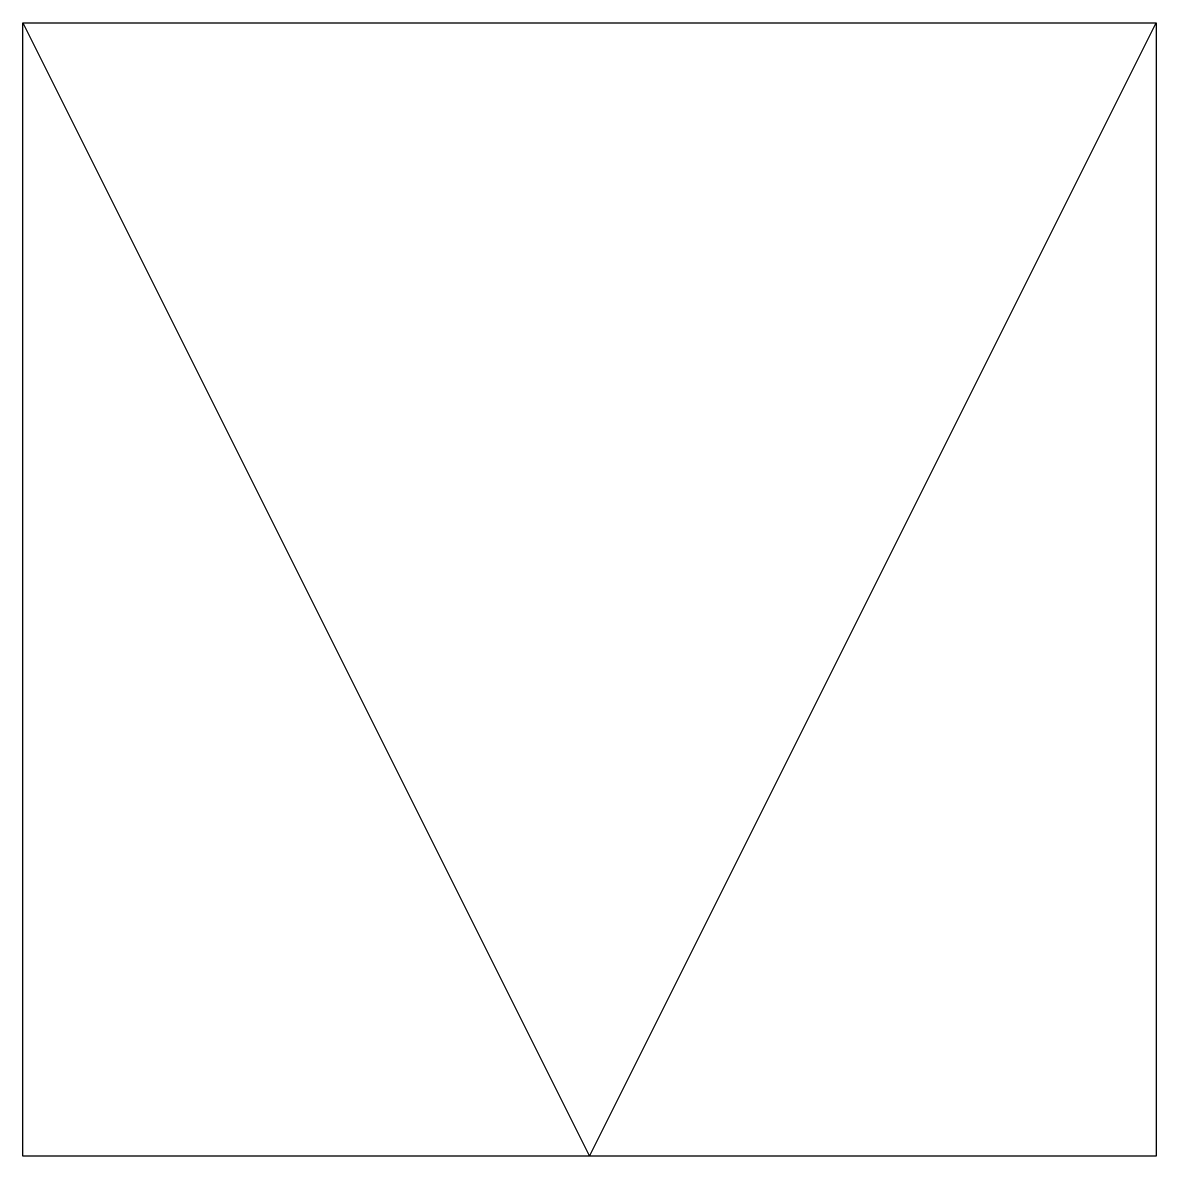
# Model space of a CAD drawing. Extents: x 0 to 0.3, y -0.15 to 0.15.
import ezdxf

# ---------------------------------------------------------------- set-up
doc = ezdxf.new("R2010")
doc.units = 0
doc.header["$LTSCALE"] = 0.2

msp = doc.modelspace()

# ---------------------------------------------------------------- linework, layer by layer
for p, q in [((0, 0.15), (0.15, -0.15)), ((0.15, -0.15), (0.3, 0.15))]:
    msp.add_line(p, q)
at = {"flags": 128}
msp.add_lwpolyline([(0, 0.15), (0.3, 0.15), (0.3, -0.15), (0, -0.15)], close=True, dxfattribs=at)

doc.saveas('drawing.dxf')
